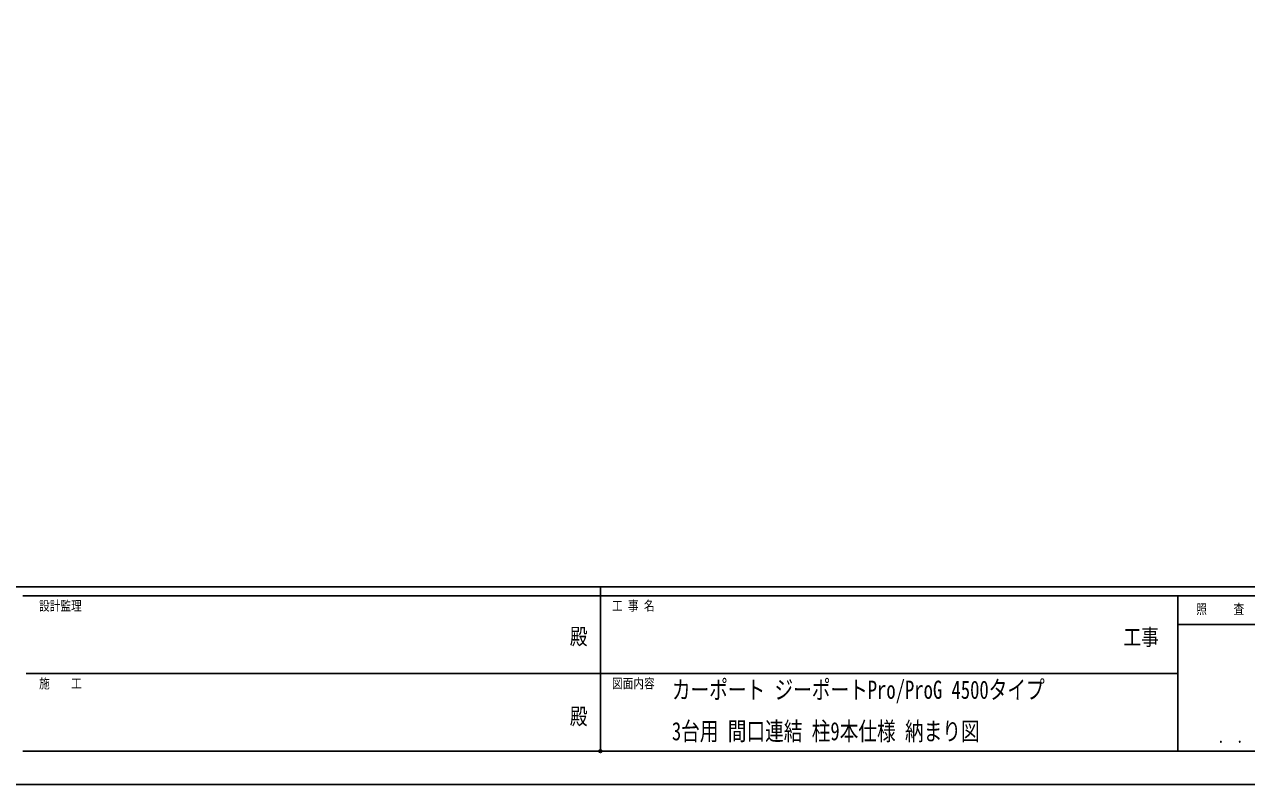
# Model space of a CAD drawing. Units: millimetres, scale not verified. Extents: x -16820 to 16820, y -11880 to 11880.
# Drawn here: x -5205 to 5798, y -11880 to -5035 of the extents above; entities that cross this region are included whole.
import ezdxf
from ezdxf.enums import TextEntityAlignment as Align

# ---------------------------------------------------------------- set-up
doc = ezdxf.new("R2010")
doc.units = ezdxf.units.MM
doc.header["$LTSCALE"] = 50
doc.header["$PDMODE"] = 32
doc.header["$PDSIZE"] = 25
doc.layers.add('0-2_USER1', color=3, linetype='Continuous')
doc.layers.add('0-7_YKK_ZWAK', color=7, linetype='Continuous')
doc.styles.add('ＭＳ ゴシック', font='')
doc.styles.get('ＭＳ ゴシック').set_extended_font_data('MS Gothic')

msp = doc.modelspace()

# ---------------------------------------------------------------- linework, layer by layer
at = {"layer": '0-7_YKK_ZWAK'}
for p, q in [((15580.08, -10100), (-15619.92, -10100)), ((-19.92, -10100), (-19.92, -11580)), ((-19.92, -10180), (-5219.92, -10180)), ((5180.08, -10180), (-19.92, -10180)), ((7940.08, -10440), (5180.08, -10440)), ((-5189.92, -10880), (-19.92, -10880)), ((-19.92, -10880), (5180.08, -10880)), ((-5219.92, -11580), (-19.92, -11580)), ((-19.92, -11580), (5180.08, -11580)), ((5180.08, -11580), (7940.08, -11580))]:
    msp.add_line(p, q, dxfattribs=at)
msp.add_lwpolyline([(-16820, -11880), (16820, -11880), (16820, 11880), (-16820, 11880)], close=True, dxfattribs=at)
msp.add_lwpolyline([(7940.08, -10180), (5180.08, -10180), (5180.08, -11580)], dxfattribs=at)
msp.add_point((-19.92, -11580), dxfattribs=at)

# ---------------------------------------------------------------- texts
at = {"layer": '0-2_USER1', "style": 'ＭＳ ゴシック', "width": 0.75}
for s, p in [('カーポート ジーポートPro/ProG 4500タイプ', (624.24, -11157.23)), ('3台用 間口連結 柱9本仕様 納まり図', (624.24, -11530.56))]:
    msp.add_text(s, height=164.2, dxfattribs=at).set_placement(p, align=Align.BOTTOM_LEFT)
at = {"layer": '0-7_YKK_ZWAK', "style": 'ＭＳ ゴシック', "width": 0.8}
for s, height, p in [('設計監理', 87.98, (-5073.25, -10340)), ('工 事 名', 87.98, (85.08, -10340)), ('照     査', 87.98, (5345.68, -10370)), ('殿', 146.6, (-294.67, -10663.33)), ('工事', 146.6, (4689.33, -10669.86)), ('施\u3000\u3000工', 87.98, (-5073.25, -11040)), ('図面内容', 87.98, (85.08, -11040)), ('殿', 146.6, (-294.67, -11383.33)), ('． ．', 103.7, (5540, -11537.41))]:
    msp.add_text(s, height=height, dxfattribs=at).set_placement(p, align=Align.BOTTOM_LEFT)

doc.saveas('drawing.dxf')
